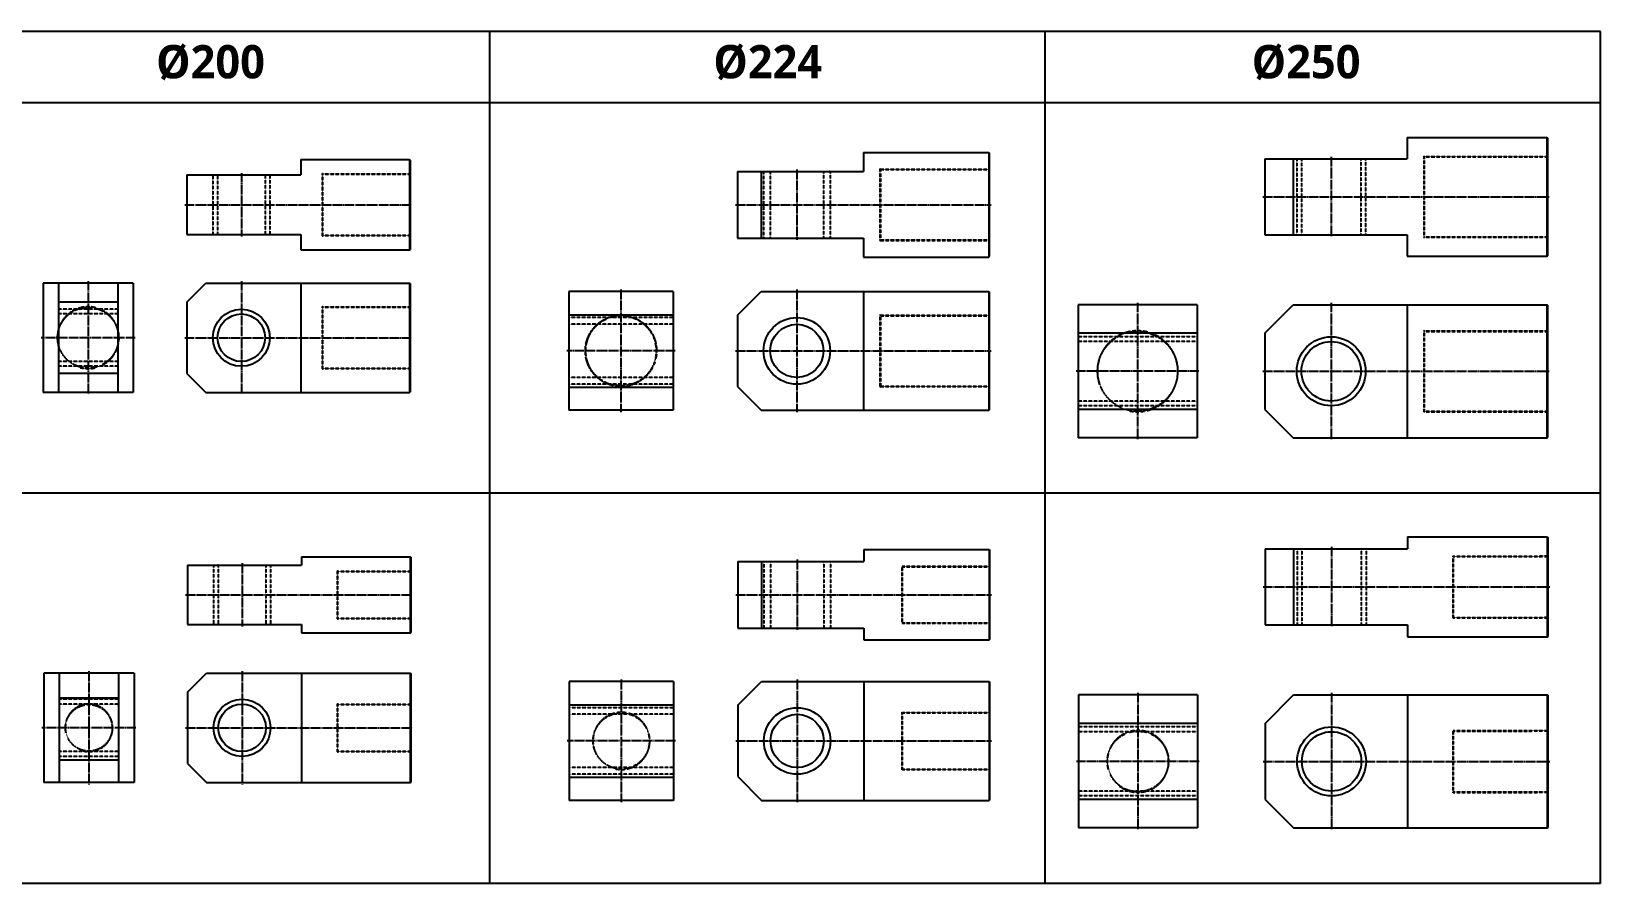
# Model space of a CAD drawing. Header units: millimetres. Extents: x 0 to 7164, y 0 to 8892.
# Drawn here: x 3862 to 7164, y 5866 to 7658 of the extents above; entities that cross this region are included whole.
import ezdxf

# ---------------------------------------------------------------- set-up
doc = ezdxf.new("R2010")
doc.units = ezdxf.units.MM
doc.header["$PDMODE"] = 3
doc.linetypes.add('CENTER', pattern=[24, 20, -1.5, 1, -1.5])
doc.linetypes.add('HIDDENX2', pattern=[0.75, 0.5, -0.25])
doc.layers.add('ML', color=3, linetype='Continuous')
doc.styles.add('문자', font='romans.shx')

msp = doc.modelspace()

# ---------------------------------------------------------------- linework, layer by layer
for p, q in [((7164, 7658.4), (0, 7658.4)), ((4826, 5866.3), (4826, 7658.4)), ((5995, 5866.3), (5995, 7658.4)), ((7164, 5866.3), (7164, 7658.4)), ((7164, 7508.4), (0, 7508.4)), ((7164, 6687.4), (0, 6687.4)), ((7164, 5866.3), (0, 5866.3))]:
    msp.add_line(p, q)
at = {"layer": 'Defpoints', "color": 0, "linetype": 'ByBlock'}
for p in [(4228.4, 7129.2), (4228.4, 6899.2), (4229.9, 6308.8), (4229.9, 6078.8)]:
    msp.add_point(p, dxfattribs=at)
at = {"layer": 'ML'}
for p, q in [((6757, 7435.5), (6757, 7390.5)), ((6757, 7435.5), (7051, 7435.5)), ((7051, 7435.5), (7052, 7434.5)), ((7051, 7435.5), (7051, 7185.5)), ((7052, 7434.5), (7052, 7186.5)), ((5612.4, 7403.9), (5612.4, 7363.9)), ((5612.4, 7403.9), (5876.4, 7403.9)), ((5876.4, 7403.9), (5877.4, 7402.9)), ((5876.4, 7403.9), (5876.4, 7183.9)), ((5877.4, 7402.9), (5877.4, 7184.9)), ((4428.4, 7388.9), (4428.4, 7356.4)), ((4428.4, 7388.9), (4657.4, 7388.9)), ((4657.4, 7388.9), (4658.4, 7387.9)), ((4657.4, 7388.9), (4657.4, 7198.9)), ((4658.4, 7387.9), (4658.4, 7199.9)), ((6457, 7390.5), (6457, 7230.5)), ((6457, 7390.5), (6757, 7390.5)), ((6517, 7390.5), (6517, 7230.5)), ((4188.4, 7356.4), (4188.4, 7231.4)), ((4188.4, 7356.4), (4428.4, 7356.4)), ((5347.4, 7363.9), (5347.4, 7223.9)), ((5347.4, 7363.9), (5612.4, 7363.9)), ((5397.4, 7363.9), (5397.4, 7223.9)), ((4188.4, 7231.4), (4428.4, 7231.4)), ((4428.4, 7231.4), (4428.4, 7198.9)), ((4657.4, 7198.9), (4658.4, 7199.9)), ((5347.4, 7223.9), (5612.4, 7223.9)), ((5612.4, 7223.9), (5612.4, 7183.9)), ((6457, 7230.5), (6757, 7230.5)), ((6757, 7230.5), (6757, 7185.5)), ((4428.4, 7198.9), (4657.4, 7198.9)), ((5612.4, 7183.9), (5876.4, 7183.9)), ((5876.4, 7183.9), (5877.4, 7184.9)), ((6757, 7185.5), (7051, 7185.5)), ((7051, 7185.5), (7052, 7186.5)), ((4076, 7129.2), (3886, 7129.2)), ((3886, 7129.2), (3886, 6899.2)), ((3918.5, 7129.2), (3918.5, 6899.2)), ((4043.5, 7129.2), (4043.5, 6899.2)), ((4076, 7129.2), (4076, 6899.2)), ((4188.4, 7089.2), (4228.4, 7129.2)), ((4228.4, 7129.2), (4657.4, 7129.2)), ((4428.4, 7129.2), (4428.4, 6899.2)), ((4657.4, 7129.2), (4658.4, 7128.2)), ((4657.4, 7129.2), (4657.4, 6899.2)), ((5212.3, 7111.5), (4992.3, 7111.5)), ((4992.3, 7111.5), (4992.3, 6861.5)), ((5212.3, 7111.5), (5212.3, 6861.5)), ((5347.4, 7061.5), (5397.4, 7111.5)), ((5397.4, 7111.5), (5876.4, 7111.5)), ((5612.4, 7111.5), (5612.4, 6916.5)), ((5876.4, 7111.5), (5876.4, 6861.5)), ((5876.4, 7111.5), (5877.4, 7110.5)), ((5877.4, 7110.5), (5877.4, 6862.5)), ((4043.5, 7089.2), (3918.5, 7089.2)), ((4188.4, 7089.2), (4188.4, 6939.2)), ((5876.4, 7096.5), (5877.4, 7095.5)), ((6314.6, 7083.6), (6064.6, 7083.6)), ((6064.6, 7083.6), (6064.6, 6803.6)), ((6314.6, 7083.6), (6314.6, 6803.6)), ((6457, 7023.6), (6517, 7083.6)), ((6517, 7083.6), (7051, 7083.6)), ((6757, 7083.6), (6757, 6803.6)), ((7051, 7083.6), (7052, 7082.6)), ((7051, 7083.6), (7051, 6803.6)), ((7052, 7082.6), (7052, 6804.6)), ((5212.3, 7061.5), (4992.3, 7061.5)), ((5347.4, 7061.5), (5347.4, 6911.5)), ((6314.6, 7023.6), (6064.6, 7023.6)), ((6457, 7023.6), (6457, 6863.6)), ((4043.5, 6939.2), (3918.5, 6939.2)), ((4188.4, 6939.2), (4228.4, 6899.2)), ((5212.3, 6909.5), (4992.3, 6909.5)), ((5347.4, 6911.5), (5397.4, 6861.5)), ((5612.4, 6916.5), (5612.4, 6861.5)), ((4076, 6899.2), (3886, 6899.2)), ((4228.4, 6899.2), (4657.4, 6899.2)), ((4657.4, 6899.2), (4658.4, 6900.2)), ((5876.4, 6876.5), (5877.4, 6877.5)), ((5212.3, 6861.5), (4992.3, 6861.5)), ((5397.4, 6861.5), (5876.4, 6861.5)), ((5876.4, 6861.5), (5877.4, 6862.5)), ((6314.6, 6863.6), (6064.6, 6863.6)), ((6457, 6863.6), (6517, 6803.6)), ((6314.6, 6803.6), (6064.6, 6803.6)), ((6517, 6803.6), (7051, 6803.6)), ((7051, 6803.6), (7052, 6804.6)), ((6757.8, 6595.2), (6757.8, 6570.2)), ((6757.8, 6595.2), (7051.8, 6595.2)), ((6757.8, 6595.2), (7051.8, 6595.2)), ((7051.8, 6595.2), (7052.8, 6594.2)), ((7051.8, 6595.2), (7051.8, 6385.2)), ((7052.8, 6594.2), (7052.8, 6386.2)), ((4429.9, 6553.6), (4429.9, 6536.1)), ((4429.9, 6553.6), (4658.9, 6553.6)), ((4429.9, 6553.6), (4658.9, 6553.6)), ((4658.9, 6553.6), (4659.9, 6552.6)), ((4658.9, 6553.6), (4658.9, 6393.6)), ((4659.9, 6552.6), (4659.9, 6394.6)), ((5348.1, 6543.6), (5348.1, 6403.6)), ((5348.1, 6543.6), (5613.1, 6543.6)), ((5398.1, 6543.6), (5398.1, 6403.6)), ((5613.1, 6568.6), (5613.1, 6543.6)), ((5613.1, 6568.6), (5877.1, 6568.6)), ((5613.1, 6568.6), (5877.1, 6568.6)), ((5877.1, 6568.6), (5878.1, 6567.6)), ((5877.1, 6568.6), (5877.1, 6378.6)), ((5878.1, 6567.6), (5878.1, 6379.6)), ((6457.8, 6570.2), (6457.8, 6410.2)), ((6457.8, 6570.2), (6757.8, 6570.2)), ((6517.8, 6570.2), (6517.8, 6410.2)), ((4189.9, 6536.1), (4189.9, 6411.1)), ((4189.9, 6536.1), (4429.9, 6536.1)), ((4189.9, 6411.1), (4429.9, 6411.1)), ((4429.9, 6411.1), (4429.9, 6393.6)), ((6457.8, 6410.2), (6757.8, 6410.2)), ((6757.8, 6410.2), (6757.8, 6385.2)), ((4429.9, 6393.6), (4658.9, 6393.6)), ((4429.9, 6393.6), (4658.9, 6393.6)), ((4658.9, 6393.6), (4659.9, 6394.6)), ((5348.1, 6403.6), (5613.1, 6403.6)), ((5613.1, 6403.6), (5613.1, 6378.6)), ((5613.1, 6378.6), (5877.1, 6378.6)), ((5613.1, 6378.6), (5877.1, 6378.6)), ((5877.1, 6378.6), (5878.1, 6379.6)), ((6757.8, 6385.2), (7051.8, 6385.2)), ((6757.8, 6385.2), (7051.8, 6385.2)), ((7051.8, 6385.2), (7052.8, 6386.2)), ((4077.5, 6308.8), (3887.5, 6308.8)), ((3887.5, 6308.8), (3887.5, 6078.8)), ((3920, 6308.8), (3920, 6078.8)), ((4045, 6308.8), (4045, 6078.8)), ((4077.5, 6308.8), (4077.5, 6078.8)), ((4189.9, 6268.8), (4229.9, 6308.8)), ((4229.9, 6308.8), (4658.9, 6308.8)), ((4429.9, 6308.8), (4429.9, 6078.8)), ((4658.9, 6308.8), (4659.9, 6307.8)), ((4658.9, 6308.8), (4658.9, 6078.8)), ((4659.9, 6307.8), (4659.9, 6079.8)), ((5213, 6291.2), (4993, 6291.2)), ((4993, 6291.2), (4993, 6041.2)), ((5213, 6291.2), (5213, 6041.2)), ((5348.1, 6241.2), (5398.1, 6291.2)), ((5398.1, 6291.2), (5877.1, 6291.2)), ((5613.1, 6291.2), (5613.1, 6096.2)), ((5877.1, 6291.2), (5877.1, 6041.2)), ((5877.1, 6291.2), (5878.1, 6290.2)), ((5878.1, 6290.2), (5878.1, 6042.2)), ((4045, 6256.1), (3920, 6256.1)), ((4189.9, 6268.8), (4189.9, 6118.8)), ((6315.3, 6263.2), (6065.3, 6263.2)), ((6065.3, 6263.2), (6065.3, 5983.2)), ((6315.3, 6263.2), (6315.3, 5983.2)), ((6457.8, 6203.2), (6517.8, 6263.2)), ((6517.8, 6263.2), (7051.8, 6263.2)), ((6757.8, 6263.2), (6757.8, 5983.2)), ((7051.8, 6263.2), (7052.8, 6262.2)), ((7051.8, 6263.2), (7051.8, 5983.2)), ((7052.8, 6262.2), (7052.8, 5984.2)), ((5213, 6241.2), (4993, 6241.2)), ((5348.1, 6241.2), (5348.1, 6091.2)), ((6315.3, 6203.2), (6065.3, 6203.2)), ((6457.8, 6203.2), (6457.8, 6043.2)), ((4045, 6126.1), (3920, 6126.1)), ((4189.9, 6118.8), (4229.9, 6078.8)), ((4077.5, 6078.8), (3887.5, 6078.8)), ((4229.9, 6078.8), (4658.9, 6078.8)), ((4658.9, 6078.8), (4659.9, 6079.8)), ((5213, 6089.2), (4993, 6089.2)), ((5348.1, 6091.2), (5398.1, 6041.2)), ((5613.1, 6096.2), (5613.1, 6041.2)), ((5213, 6041.2), (4993, 6041.2)), ((5398.1, 6041.2), (5877.1, 6041.2)), ((5877.1, 6041.2), (5878.1, 6042.2)), ((6315.3, 6043.2), (6065.3, 6043.2)), ((6457.8, 6043.2), (6517.8, 5983.2)), ((6315.3, 5983.2), (6065.3, 5983.2)), ((6517.8, 5983.2), (7051.8, 5983.2)), ((7051.8, 5983.2), (7052.8, 5984.2))]:
    msp.add_line(p, q, dxfattribs=at)
at = {"layer": 'ML', "color": 1, "linetype": 'CENTER'}
for p, q in [((5472.4, 7367.9), (5472.4, 7219.9)), ((6597, 7394.5), (6597, 7226.5)), ((4303.4, 7360.4), (4303.4, 7227.4)), ((6453, 7310.5), (7056, 7310.5)), ((4184.4, 7293.9), (4662.4, 7293.9)), ((5343.4, 7293.9), (5881.4, 7293.9)), ((3981, 7133.2), (3981, 6895.2)), ((4303.4, 7133.2), (4303.4, 6895.2)), ((5102.3, 7115.5), (5102.3, 6857.5)), ((5472.4, 7115.5), (5472.4, 6857.5)), ((6189.6, 7087.6), (6189.6, 6799.6)), ((6597, 7087.6), (6597, 6799.6)), ((4080, 7014.2), (3882, 7014.2)), ((4184.4, 7014.2), (4662.4, 7014.2)), ((5216.3, 6986.5), (4988.3, 6986.5)), ((5343.4, 6986.5), (5881.4, 6986.5)), ((6318.6, 6943.6), (6060.6, 6943.6)), ((6453, 6943.6), (7056, 6943.6)), ((6597.8, 6574.2), (6597.8, 6406.2)), ((4304.9, 6540.1), (4304.9, 6407.1)), ((5473.1, 6547.6), (5473.1, 6399.6)), ((4185.9, 6473.6), (4663.9, 6473.6)), ((5344.1, 6473.6), (5882.1, 6473.6)), ((6453.8, 6490.2), (7056.8, 6490.2)), ((3982.5, 6312.8), (3982.5, 6074.8)), ((4304.9, 6312.8), (4304.9, 6074.8)), ((5103, 6295.2), (5103, 6037.2)), ((5473.1, 6295.2), (5473.1, 6037.2)), ((6190.3, 6267.2), (6190.3, 5979.2)), ((6597.8, 6267.2), (6597.8, 5979.2)), ((4081.5, 6193.8), (3883.5, 6193.8)), ((4185.9, 6193.8), (4663.9, 6193.8)), ((5217, 6166.2), (4989, 6166.2)), ((5344.1, 6166.2), (5882.1, 6166.2)), ((6319.3, 6123.2), (6061.3, 6123.2)), ((6453.8, 6123.2), (7056.8, 6123.2))]:
    msp.add_line(p, q, dxfattribs=at)
at = {"layer": 'ML', "color": 6, "linetype": 'HIDDENX2'}
for p, q in [((5647.4, 7369.4), (5647.4, 7218.4)), ((5647.4, 7369.4), (5648.4, 7369.4)), ((5648.4, 7369.4), (5648.4, 7218.4)), ((5648.4, 7368.9), (5877.4, 7368.9)), ((5648.4, 7368.9), (5877.4, 7368.9)), ((5648.4, 7367.9), (5877.4, 7367.9)), ((6524.5, 7389.6), (6525.5, 7390.5)), ((6524.5, 7389.6), (6524.5, 7231.5)), ((6534.5, 7389.6), (6533.6, 7390.5)), ((6534.5, 7389.6), (6534.5, 7231.5)), ((6659.5, 7389.5), (6660.5, 7390.5)), ((6659.5, 7389.5), (6659.5, 7231.5)), ((6669.5, 7389.5), (6668.5, 7390.5)), ((6669.5, 7389.5), (6669.5, 7231.5)), ((6792, 7396), (6792, 7225)), ((6792, 7396), (6793, 7396)), ((6793, 7396), (6793, 7225)), ((6793, 7395.5), (7052, 7395.5)), ((6793, 7395.5), (7052, 7395.5)), ((6793, 7395.5), (7052, 7395.5)), ((6793, 7394.5), (7052, 7394.5)), ((4243.4, 7355.5), (4244.3, 7356.4)), ((4243.4, 7355.5), (4243.4, 7232.4)), ((4253.4, 7355.5), (4252.4, 7356.4)), ((4253.4, 7355.5), (4253.4, 7232.4)), ((4353.4, 7355.4), (4354.4, 7356.4)), ((4353.4, 7355.4), (4353.4, 7232.4)), ((4363.4, 7355.4), (4362.4, 7356.4)), ((4363.4, 7355.4), (4363.4, 7232.4)), ((4473.4, 7359.4), (4473.4, 7228.4)), ((4473.4, 7359.4), (4474.4, 7359.4)), ((4474.4, 7359.4), (4474.4, 7228.4)), ((4474.4, 7358.9), (4658.4, 7358.9)), ((4474.4, 7357.9), (4658.4, 7357.9)), ((5402.4, 7363), (5403.3, 7363.9)), ((5402.4, 7363), (5402.4, 7224.9)), ((5416.4, 7363), (5415.4, 7363.9)), ((5416.4, 7363), (5416.4, 7224.9)), ((5528.4, 7362.9), (5529.4, 7363.9)), ((5528.4, 7362.9), (5528.4, 7224.9)), ((5542.4, 7362.9), (5541.4, 7363.9)), ((5542.4, 7362.9), (5542.4, 7224.9)), ((4243.4, 7232.4), (4244.3, 7231.4)), ((4253.4, 7232.4), (4252.4, 7231.4)), ((4353.4, 7232.4), (4354.4, 7231.4)), ((4363.4, 7232.4), (4362.4, 7231.4)), ((4473.4, 7228.4), (4474.4, 7228.4)), ((4474.4, 7229.9), (4658.4, 7229.9)), ((4474.4, 7228.9), (4658.4, 7228.9)), ((5402.4, 7224.9), (5403.3, 7223.9)), ((5416.4, 7224.9), (5415.4, 7223.9)), ((5528.4, 7224.9), (5529.4, 7223.9)), ((5542.4, 7224.9), (5541.4, 7223.9)), ((5647.4, 7218.4), (5648.4, 7218.4)), ((5648.4, 7219.9), (5877.4, 7219.9)), ((5648.4, 7218.9), (5877.4, 7218.9)), ((5648.4, 7218.9), (5877.4, 7218.9)), ((6524.5, 7231.5), (6525.5, 7230.5)), ((6534.5, 7231.5), (6533.6, 7230.5)), ((6659.5, 7231.5), (6660.5, 7230.5)), ((6669.5, 7231.5), (6668.5, 7230.5)), ((6792, 7225), (6793, 7225)), ((6793, 7226.5), (7052, 7226.5)), ((6793, 7225.5), (7052, 7225.5)), ((6793, 7225.5), (7052, 7225.5)), ((6793, 7225.5), (7052, 7225.5)), ((4043.5, 7074.2), (3918.5, 7074.2)), ((4473.4, 7079.7), (4473.4, 6948.7)), ((4473.4, 7079.7), (4474.4, 7079.7)), ((4474.4, 7079.7), (4474.4, 6948.7)), ((4474.4, 7079.2), (4658.4, 7079.2)), ((4474.4, 7078.2), (4658.4, 7078.2)), ((4043.5, 7064.2), (3918.5, 7064.2)), ((5212.3, 7056.5), (4992.3, 7056.5)), ((5212.3, 7042.5), (4992.3, 7042.5)), ((5647.4, 7062), (5647.4, 6911)), ((5647.4, 7062), (5648.4, 7062)), ((5648.4, 7062), (5648.4, 6911)), ((5648.4, 7061.5), (5877.4, 7061.5)), ((5648.4, 7061.5), (5877.4, 7061.5)), ((5648.4, 7060.5), (5877.4, 7060.5)), ((6314.6, 7016.1), (6064.6, 7016.1)), ((6314.6, 7006.1), (6064.6, 7006.1)), ((6792, 7029.1), (6792, 6858.1)), ((6792, 7029.1), (6793, 7029.1)), ((6793, 7029.1), (6793, 6858.1)), ((6793, 7028.6), (7052, 7028.6)), ((6793, 7028.6), (7052, 7028.6)), ((6793, 7028.6), (7052, 7028.6)), ((6793, 7027.6), (7052, 7027.6)), ((4043.5, 6964.2), (3918.5, 6964.2)), ((4043.5, 6954.2), (3918.5, 6954.2)), ((4473.4, 6948.7), (4474.4, 6948.7)), ((4474.4, 6950.2), (4658.4, 6950.2)), ((4474.4, 6949.2), (4658.4, 6949.2)), ((5212.3, 6930.5), (4992.3, 6930.5)), ((5212.3, 6916.5), (4992.3, 6916.5)), ((5647.4, 6911), (5648.4, 6911)), ((5648.4, 6912.5), (5877.4, 6912.5)), ((5648.4, 6911.5), (5877.4, 6911.5)), ((5648.4, 6911.5), (5877.4, 6911.5)), ((6314.6, 6881.1), (6064.6, 6881.1)), ((6314.6, 6871.1), (6064.6, 6871.1)), ((6792, 6858.1), (6793, 6858.1)), ((6793, 6859.6), (7052, 6859.6)), ((6793, 6858.6), (7052, 6858.6)), ((6793, 6858.6), (7052, 6858.6)), ((6793, 6858.6), (7052, 6858.6)), ((5403.1, 6542.6), (5404.1, 6543.6)), ((5403.1, 6542.6), (5403.1, 6404.5)), ((5417.1, 6542.6), (5416.2, 6543.6)), ((5417.1, 6542.6), (5417.1, 6404.5)), ((5529.1, 6542.6), (5530.1, 6543.6)), ((5529.1, 6542.6), (5529.1, 6404.6)), ((5543.1, 6542.6), (5542.1, 6543.6)), ((5543.1, 6542.6), (5543.1, 6404.6)), ((6525.3, 6569.2), (6526.3, 6570.2)), ((6525.3, 6569.2), (6525.3, 6411.1)), ((6535.3, 6569.2), (6534.3, 6570.2)), ((6535.3, 6569.2), (6535.3, 6411.1)), ((6660.3, 6569.2), (6661.3, 6570.2)), ((6660.3, 6569.2), (6660.3, 6411.2)), ((6670.3, 6569.2), (6669.3, 6570.2)), ((6670.3, 6569.2), (6670.3, 6411.2)), ((6852.8, 6555.3), (6852.8, 6424.3)), ((6852.8, 6555.3), (6853.8, 6555.3)), ((6853.8, 6555.3), (6853.8, 6424.3)), ((6853.8, 6554.8), (7052.8, 6555.2)), ((6853.8, 6554.8), (7052.8, 6555.2)), ((6853.8, 6554.8), (7052.8, 6555.2)), ((6853.8, 6554.8), (7052.8, 6555.2)), ((6853.8, 6553.8), (7052.8, 6554.2)), ((4244.9, 6535.1), (4245.8, 6536.1)), ((4244.9, 6535.1), (4244.9, 6412)), ((4254.9, 6535.1), (4253.9, 6536.1)), ((4254.9, 6535.1), (4254.9, 6412)), ((4354.9, 6535.1), (4355.9, 6536.1)), ((4354.9, 6535.1), (4354.9, 6412.1)), ((4364.9, 6535.1), (4363.9, 6536.1)), ((4364.9, 6535.1), (4364.9, 6412.1)), ((4504.9, 6524.1), (4504.9, 6423.1)), ((4504.9, 6524.1), (4505.9, 6524.1)), ((4505.9, 6524.1), (4505.9, 6423.1)), ((4505.9, 6523.6), (4659.9, 6523.6)), ((4505.9, 6523.6), (4659.9, 6523.6)), ((4505.9, 6522.6), (4659.9, 6522.6)), ((5693.1, 6534.1), (5693.1, 6413.1)), ((5693.1, 6534.1), (5694.1, 6534.1)), ((5694.1, 6534.1), (5694.1, 6413.1)), ((5694.1, 6533.6), (5878.1, 6533.6)), ((5694.1, 6533.6), (5878.1, 6533.6)), ((5694.1, 6533.6), (5878.1, 6533.6)), ((5694.1, 6532.6), (5878.1, 6532.6)), ((4244.9, 6412), (4245.8, 6411.1)), ((4254.9, 6412), (4253.9, 6411.1)), ((4354.9, 6412.1), (4355.9, 6411.1)), ((4364.9, 6412.1), (4363.9, 6411.1)), ((4504.9, 6423.1), (4505.9, 6423.1)), ((4505.9, 6424.6), (4659.9, 6424.6)), ((4505.9, 6423.6), (4659.9, 6423.6)), ((4505.9, 6423.6), (4659.9, 6423.6)), ((5693.1, 6413.1), (5694.1, 6413.1)), ((5694.1, 6414.6), (5878.1, 6414.6)), ((5694.1, 6413.6), (5878.1, 6413.6)), ((5694.1, 6413.6), (5878.1, 6413.6)), ((5694.1, 6413.6), (5878.1, 6413.6)), ((6525.3, 6411.1), (6526.3, 6410.2)), ((6535.3, 6411.1), (6534.3, 6410.2)), ((6660.3, 6411.2), (6661.3, 6410.2)), ((6670.3, 6411.2), (6669.3, 6410.2)), ((6852.8, 6424.3), (6853.8, 6424.3)), ((6853.8, 6425.8), (7052.8, 6426.2)), ((6853.8, 6424.8), (7052.8, 6425.2)), ((6853.8, 6424.8), (7052.8, 6425.2)), ((6853.8, 6424.8), (7052.8, 6425.2)), ((6853.8, 6424.8), (7052.8, 6425.2)), ((5403.1, 6404.5), (5404.1, 6403.6)), ((5417.1, 6404.5), (5416.2, 6403.6)), ((5529.1, 6404.6), (5530.1, 6403.6)), ((5543.1, 6404.6), (5542.1, 6403.6)), ((4045, 6253.8), (3920, 6253.8)), ((4045, 6243.8), (3920, 6243.8)), ((4504.9, 6244.3), (4504.9, 6143.3)), ((4504.9, 6244.3), (4505.9, 6244.3)), ((4505.9, 6244.3), (4505.9, 6143.3)), ((4505.9, 6243.8), (4659.9, 6243.8)), ((4505.9, 6243.8), (4659.9, 6243.8)), ((4505.9, 6242.8), (4659.9, 6242.8)), ((5213, 6236.2), (4993, 6236.2)), ((5213, 6222.2), (4993, 6222.2)), ((5693.1, 6226.7), (5693.1, 6105.7)), ((5693.1, 6226.7), (5694.1, 6226.7)), ((5694.1, 6226.7), (5694.1, 6105.7)), ((5694.1, 6226.2), (5878.1, 6226.2)), ((5694.1, 6226.2), (5878.1, 6226.2)), ((5694.1, 6226.2), (5878.1, 6226.2)), ((5694.1, 6225.2), (5878.1, 6225.2)), ((6315.3, 6195.7), (6065.3, 6195.7)), ((6315.3, 6185.7), (6065.3, 6185.7)), ((6852.8, 6188.4), (6852.8, 6057.4)), ((6852.8, 6188.4), (6853.8, 6188.4)), ((6853.8, 6188.4), (6853.8, 6057.4)), ((6853.8, 6187.9), (7052.8, 6188.2)), ((6853.8, 6187.9), (7052.8, 6188.2)), ((6853.8, 6187.9), (7052.8, 6188.2)), ((6853.8, 6187.9), (7052.8, 6188.2)), ((6853.8, 6186.9), (7052.8, 6187.2)), ((4045, 6143.8), (3920, 6143.8)), ((4504.9, 6143.3), (4505.9, 6143.3)), ((4505.9, 6144.8), (4659.9, 6144.8)), ((4505.9, 6143.8), (4659.9, 6143.8)), ((4505.9, 6143.8), (4659.9, 6143.8)), ((4045, 6133.8), (3920, 6133.8)), ((5213, 6110.2), (4993, 6110.2)), ((5213, 6096.2), (4993, 6096.2)), ((5693.1, 6105.7), (5694.1, 6105.7)), ((5694.1, 6107.2), (5878.1, 6107.2)), ((5694.1, 6106.2), (5878.1, 6106.2)), ((5694.1, 6106.2), (5878.1, 6106.2)), ((5694.1, 6106.2), (5878.1, 6106.2)), ((6315.3, 6060.7), (6065.3, 6060.7)), ((6315.3, 6050.7), (6065.3, 6050.7)), ((6852.8, 6057.4), (6853.8, 6057.4)), ((6853.8, 6058.9), (7052.8, 6059.2)), ((6853.8, 6057.9), (7052.8, 6058.2)), ((6853.8, 6057.9), (7052.8, 6058.2)), ((6853.8, 6057.9), (7052.8, 6058.2)), ((6853.8, 6057.9), (7052.8, 6058.2))]:
    msp.add_line(p, q, dxfattribs=at)
at = {"layer": 'ML', "color": 7}
msp.add_line((4658.4, 7128.2), (4658.4, 6900.2), dxfattribs=at)
at = {"layer": 'ML', "color": 6, "linetype": 'HIDDENX2'}
for centre, radius in [((3981, 7014.2), 64), ((5102.3, 6986.5), 75), ((5102.3, 6986.5), 74), ((6189.6, 6943.6), 84), ((3982.5, 6193.8), 49), ((5103, 6166.2), 59), ((6190.3, 6123.2), 64)]:
    msp.add_circle(centre, radius, dxfattribs=at)
at = {"layer": 'ML'}
for centre, radius in [((4303.4, 7014.2), 60), ((4303.4, 7014.2), 50), ((5472.4, 6986.5), 70), ((5472.4, 6986.5), 56), ((6597, 6943.6), 72.5), ((6597, 6943.6), 62.5), ((4304.9, 6193.8), 60), ((4304.9, 6193.8), 50), ((5473.1, 6166.2), 70), ((5473.1, 6166.2), 56), ((6597.8, 6123.2), 72.5), ((6597.8, 6123.2), 62.5)]:
    msp.add_circle(centre, radius, dxfattribs=at)
at = {"layer": 'ML', "color": 6, "linetype": 'HIDDENX2'}
for centre, radius, start, end in [((3981, 7014.2), 65, 255.0186, 195.491), ((6189.6, 6943.6), 85, 254.2822, 199.5656), ((3982.5, 6193.8), 50, 249.0992, 192.2745), ((5103, 6166.2), 60, 250.9786, 197.763), ((6190.3, 6123.2), 65, 231.5586, 195.3255)]:
    msp.add_arc(centre, radius, start, end, dxfattribs=at)

# ---------------------------------------------------------------- texts
at = {"char_height": 70, "attachment_point": 1, "style": '문자'}
for s, insert in [('{\\fMalgun Gothic|b1|i0|c129|p50;%%C200}', (4124, 7629.6)), ('{\\fMalgun Gothic|b1|i0|c129|p50;%%C224}', (5296.7, 7629.6)), ('{\\fMalgun Gothic|b1|i0|c129|p50;%%C250}', (6429.7, 7629.6))]:
    msp.add_mtext_dynamic_manual_height_columns(s, width=124.533, gutter_width=16, heights=[0], dxfattribs=dict(at, insert=insert))

doc.saveas('drawing.dxf')
